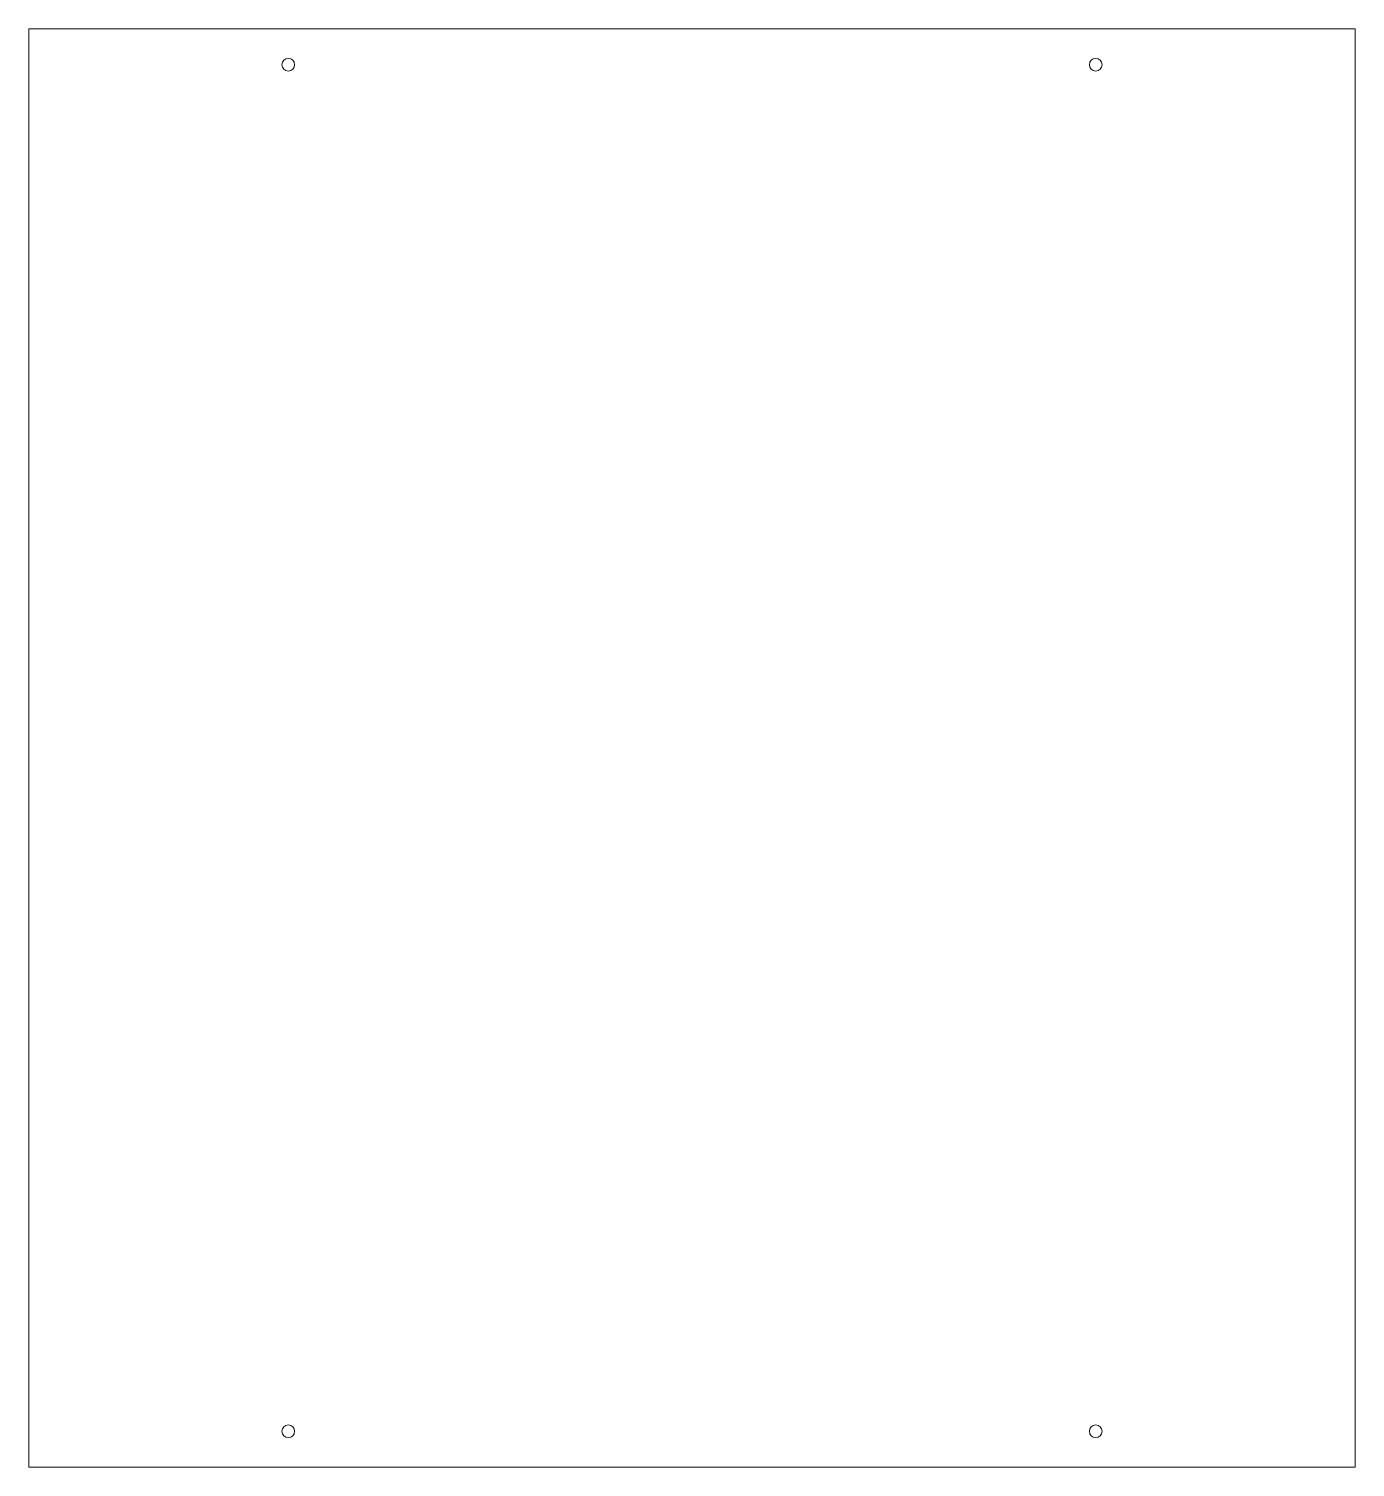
# Model space of a CAD drawing. Header units: inches. Extents: x -11.5 to 11.5, y -12.5 to 12.5.
import ezdxf

# ---------------------------------------------------------------- set-up
doc = ezdxf.new("R2010")
doc.units = ezdxf.units.IN
doc.header["$MEASUREMENT"] = 0

msp = doc.modelspace()

# ---------------------------------------------------------------- linework, layer by layer
at = {"color": 7, "linetype": 'Continuous', "lineweight": 15}
for p, q in [((-11.5, 12.46875), (-11.5, -12.46875)), ((11.5, 12.46875), (-11.5, 12.46875)), ((11.5, -12.46875), (11.5, 12.46875)), ((-11.5, -12.46875), (11.5, -12.46875))]:
    msp.add_line(p, q, dxfattribs=at)
for centre in [(-7, 11.845), (7, 11.845), (-7, -11.845), (7, -11.845)]:
    msp.add_circle(centre, 0.11, dxfattribs=at)

doc.saveas('drawing.dxf')
